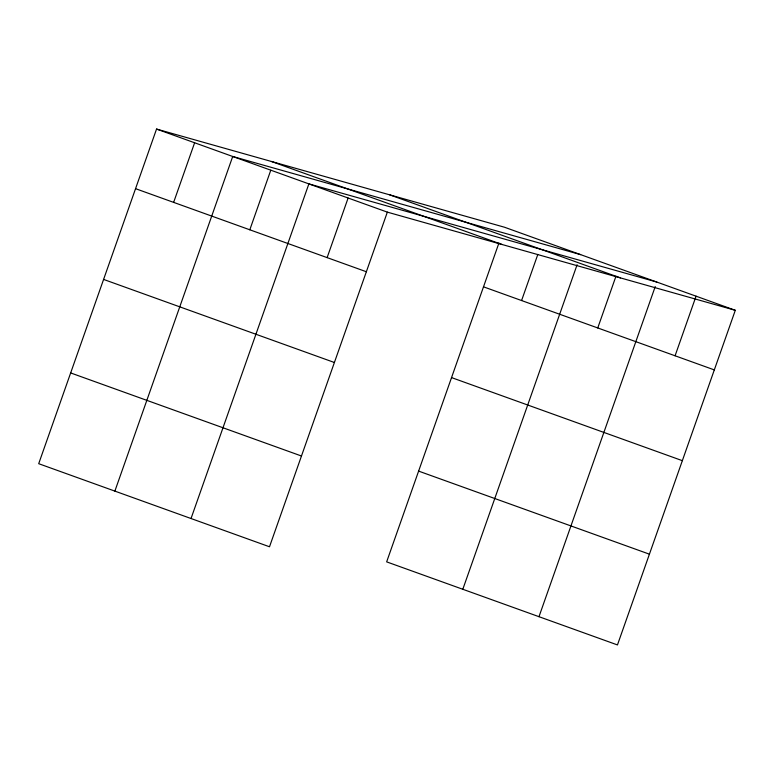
<?xml version="1.0" encoding="UTF-8"?>
<svg xmlns="http://www.w3.org/2000/svg" width="774" height="774" viewBox="0 0 774 774"><rect width="100%" height="100%" fill="white"/><g stroke="black" fill="none" stroke-linecap="round" stroke-linejoin="round"><path stroke-width="1.16" d="M735.3 310.306L504.493 227.227L156.542 129.065L38.7 463.694L269.507 546.773L387.348 212.134L735.3 310.306L617.459 644.936L386.652 561.866L498.949 242.978M173.637 202.372L194.622 142.774M114.871 491.113L232.713 156.483L580.655 254.646M249.809 229.791L270.794 170.183M191.033 518.522L308.874 183.893L656.826 282.055M327.121 257.616L348.116 198.018M521.579 300.544L537.824 254.433M462.813 589.275L577.094 264.766M597.751 327.953L615.969 276.221M538.985 616.694L655.239 286.554M675.073 355.788L696.058 296.181M389.67 194.835L620.477 277.905M271.364 161.456L502.171 244.536M156.542 129.065L387.348 212.134M483.498 286.835L714.315 369.904M135.556 188.672L366.363 271.742M451.542 377.596L682.349 460.665M103.59 279.424L334.407 362.503M418.608 471.105L649.415 554.174M70.666 372.933L301.473 456.012"/></g></svg>
